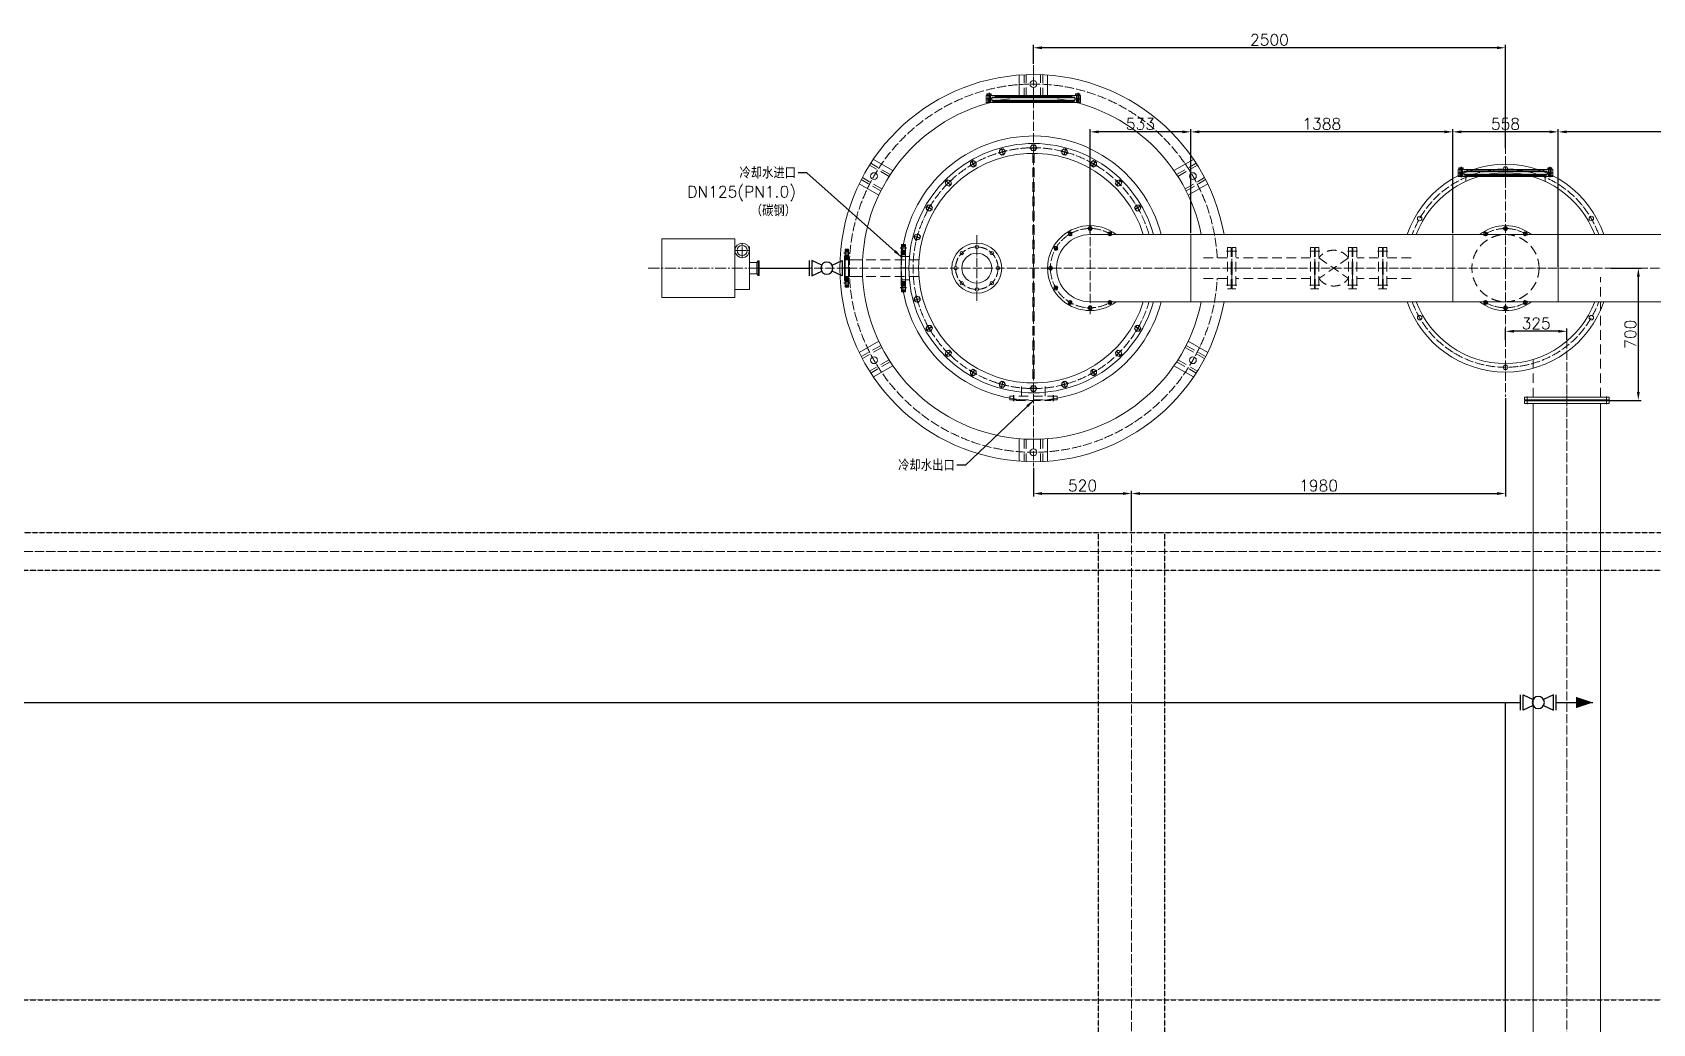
# Model space of a CAD drawing. Header units: millimetres. Extents: x 12181 to 44419, y -180123 to -157321.
# Drawn here: x 23020 to 31601, y -174096 to -168847 of the extents above; entities that cross this region are included whole.
import ezdxf

# ---------------------------------------------------------------- set-up
doc = ezdxf.new("R2010")
doc.units = ezdxf.units.MM
doc.header["$LTSCALE"] = 2
doc.header["$MEASUREMENT"] = 0
for name, pattern in [('ACAD_ISO04W100', [30, 24, -3, 0, -3]), ('CENTER', [50.8, 31.75, -6.35, 6.35, -6.35]), ('CENTER2', [28.575, 19.05, -3.175, 3.175, -3.175]), ('DASHED', [0.75, 0.5, -0.25]), ('DASHEDX2', [38.1, 25.4, -12.7]), ('DIVIDE2', [15.875, 6.35, -3.175, 0, -3.175, 0, -3.175])]:
    doc.linetypes.add(name, pattern=pattern)
doc.layers.get('0').update_dxf_attribs({"lineweight": 20})
for name, color, linetype, lineweight in [('1', 1, 'Continuous', 9), ('中心线', 1, 'CENTER2', 13), ('中心线层', 1, 'ACAD_ISO04W100', 9), ('尺寸线层', 3, 'Continuous', 13), ('工艺线', 4, 'Continuous', 30), ('细实线', 8, 'Continuous', 13), ('虚线', 142, 'DASHEDX2', 13)]:
    doc.layers.add(name, color=color, linetype=linetype, lineweight=lineweight)
for name, color, linetype in [('2', 2, 'DASHED'), ('3', 3, 'CENTER'), ('P-FITT', 7, 'Continuous'), ('PIPE1', 1, 'Continuous'), ('PIPING1', 7, 'Continuous'), ('平台', 252, 'DIVIDE2')]:
    doc.layers.add(name, color=color, linetype=linetype)
doc.layers.get('PIPING1').off()
doc.styles.get("Standard").update_dxf_attribs({"font": 'txt.shx', "bigfont": 'hztxt.shx'})
doc.dimstyles.new('总装图', dxfattribs={"dimscale": 1.5, "dimtxt": 40, "dimasz": 30, "dimexe": 10, "dimexo": 5, "dimgap": 8, "dimtad": 1, "dimdec": 0, "dimtxsty": 'Standard', "dimcen": 2.5, "dimadec": 0, "dimazin": 0, "dimtfac": 1, "dimtdec": 0, "dimtmove": 0, "dimatfit": 3, "dimfxl": 1, "dimarcsym": 0})
pattern_1 = [(135, (1434.5051, 121861.4781), (-0.4419417382, -0.4419417382), []), (225, (1434.5051, 121861.4781), (0.4419417382, -0.4419417382), [])]
pattern_2 = [(45, (0, 0), (-2.82842712, 2.82842712), [])]

# ---------------------------------------------------------------- blocks, each defined once
blk = doc.blocks.new('A$C7E2A687A')
at = {"layer": '中心线层'}
for p, q in [((12900, -5225), (12900, 0)), ((0, -100), (18900, -100))]:
    blk.add_line(p, q, dxfattribs=at)
at = {"layer": '平台', "ltscale": 0.1}
for p, q in [((100, 0), (18900, 0)), ((12725, -5225), (12725, 0)), ((13075, -5225), (13075, 0)), ((0, -200), (18900, -200)), ((0, -2475), (18900, -2475))]:
    blk.add_line(p, q, dxfattribs=at)
blk = doc.blocks.new('*D2199')
at = {"layer": 'Defpoints', "color": 0}
for p in [(28321.5, -168928.7), (28321.5, -169020.6), (30821.5, -169467.9)]:
    blk.add_point(p, dxfattribs=at)
at = {"layer": '尺寸线层', "color": 0, "lineweight": -2}
for p, q in [((28321.5, -169013.1), (28321.5, -168913.7)), ((30776.5, -168928.7), (28366.5, -168928.7)), ((30821.5, -169460.4), (30821.5, -168913.7))]:
    blk.add_line(p, q, dxfattribs=at)
at = {"layer": '尺寸线层', "color": 0}
for points in [[(28366.5, -168921.2), (28366.5, -168936.2), (28321.5, -168928.7)], [(30776.5, -168921.2), (30776.5, -168936.2), (30821.5, -168928.7)]]:
    blk.add_solid(points, dxfattribs=at)
at = {"layer": '尺寸线层', "color": 0, "insert": (29571.5, -168886.7), "char_height": 60, "attachment_point": 5}
blk.add_mtext('2500', dxfattribs=at)
blk = doc.blocks.new('ARRAY')
at = {"layer": 'PIPE1'}
blk.add_solid([(0, 0), (-1, -3), (1, -3)], dxfattribs=at)
blk = doc.blocks.new('ARRAYR')
at = {"layer": 'PIPING1', "rotation": 270}
blk.add_blockref('ARRAY', (0, 0), dxfattribs=at)
blk = doc.blocks.new('ARROWR')
at = {"layer": 'PIPING1'}
blk.add_blockref('ARRAYR', (0.12, -0.03), dxfattribs=at)
blk = doc.blocks.new('A$C418601B7')
at = {"layer": 'P-FITT', "color": 7}
for p, q in [((-2.35, 1), (-2.35, -1)), ((-2, 1), (-2, -1)), ((-0.69, 0.41), (-2, 1)), ((0.69, 0.41), (2, 1)), ((2, 1), (2, -1)), ((2.35, 1), (2.35, -1)), ((-2, -1), (-0.69, -0.41)), ((2, -1), (0.69, -0.41))]:
    blk.add_line(p, q, dxfattribs=at)
blk.add_circle((0, 0), 0.8, dxfattribs=at)
blk = doc.blocks.new('A$C082A5A86')
at = {"layer": '工艺线', "xscale": 40, "yscale": 40, "zscale": 40}
blk.add_blockref('A$C418601B7', (-93.8, 0), dxfattribs=at)
blk = doc.blocks.new('*U1886', base_point=(600, 295.1))
at = {"color": 7}
for p, q in [((591, 300.3), (600, 305.5)), ((591, 300.3), (591, 289.9)), ((591, 289.9), (600, 284.7)), ((609, 300.3), (600, 305.5)), ((609, 289.9), (600, 284.7)), ((609, 300.3), (609, 289.9))]:
    blk.add_line(p, q, dxfattribs=at)
blk.add_circle((600, 295.1), 9, dxfattribs=at)
at = {"layer": '3', "color": 3}
for p, q in [((588, 295.1), (612, 295.1)), ((600, 308.5), (600, 281.7))]:
    blk.add_line(p, q, dxfattribs=at)
blk = doc.blocks.new('*D2150')
at = {"layer": 'Defpoints', "color": 0}
for p in [(31371.5, -170095.6), (31525.2, -170095.6), (31347.5, -170795.6)]:
    blk.add_point(p, dxfattribs=at)
at = {"layer": '尺寸线层', "color": 0, "lineweight": -2}
for p, q in [((31379, -170095.6), (31540.2, -170095.6)), ((31525.2, -170750.6), (31525.2, -170140.6)), ((31355, -170795.6), (31540.2, -170795.6))]:
    blk.add_line(p, q, dxfattribs=at)
at = {"layer": '尺寸线层', "color": 0}
for points in [[(31517.7, -170140.6), (31532.7, -170140.6), (31525.2, -170095.6)], [(31517.7, -170750.6), (31532.7, -170750.6), (31525.2, -170795.6)]]:
    blk.add_solid(points, dxfattribs=at)
at = {"layer": '尺寸线层', "color": 0, "insert": (31483.2, -170445.6), "char_height": 60, "attachment_point": 5, "rotation": 90}
blk.add_mtext('700', dxfattribs=at)
blk = doc.blocks.new('*U1981', base_point=(-70.7, 734.2))
at = {"color": 7}
for p, q in [((-78.6, 745.6), (-79.5, 744.1)), ((-79.5, 744.1), (-79.5, 724.3)), ((-78.6, 722.8), (-79.5, 724.3)), ((-70.7, 745.6), (-78.6, 745.6)), ((-70.7, 739.9), (-78.6, 739.9)), ((-70.7, 728.5), (-78.6, 728.5)), ((-70.7, 722.8), (-78.6, 722.8)), ((-70.7, 745.6), (-70.7, 722.8)), ((-70.7, 741.2), (-37.7, 741.2)), ((-70.7, 734.2), (-70.7, 734.2)), ((-70.7, 734.2), (-70.7, 734.2)), ((-70.7, 734.2), (-70.7, 734.2)), ((-70.7, 727.2), (-37.7, 727.2)), ((-55.7, 741.2), (-55.7, 727.2)), ((-37.7, 741.2), (-37.7, 727.2)), ((-37.7, 741.2), (-35.7, 739.2)), ((-35.7, 729.2), (-37.7, 727.2)), ((-35.7, 739.2), (-35.7, 729.2))]:
    blk.add_line(p, q, dxfattribs=at)
for centre, radius, start, end in [((-74.4, 742.8), 5.04, 154.38432, 214.38426), ((-60.6, 734.2), 18.8, 162.41205, 197.58795), ((-74.4, 725.7), 5.04, 145.61574, 205.61568)]:
    blk.add_arc(centre, radius, start, end, dxfattribs=at)
at = {"layer": '1', "color": 1}
for p, q in [((-55.7, 739.8), (-59.5, 741.2)), ((-55.7, 728.6), (-59.5, 727.2)), ((-55.7, 739.8), (-36.3, 739.8)), ((-55.7, 728.6), (-36.3, 728.6))]:
    blk.add_line(p, q, dxfattribs=at)
at = {"layer": '3', "color": 3, "ltscale": 2}
blk.add_line((-84.5, 734.2), (-30.7, 734.2), dxfattribs=at)
blk = doc.blocks.new('A$C649A0548')
at = {"layer": '细实线'}
h = blk.add_hatch(dxfattribs=at)
h.set_pattern_fill('ANSI37', color=256, scale=5, angle=90, style=0)
h.set_pattern_definition(pattern_1)
h.paths.add_polyline_path([(-200, -8), (-220, -8), (-220, -10.5), (-200, -10.5)])
h.paths.add_polyline_path([(220, -8), (200, -8), (200, -10.5), (220, -10.5)])
h = blk.add_hatch(dxfattribs=at)
h.set_pattern_fill('GRASS', color=256, scale=5, angle=90, style=0)
h.set_pattern_definition([(180, (1434.505, 121861.478), (-3.5355339, -3.5355339), [0.9375, -6.13356781]), (135, (1434.505, 121861.478), (-3.5355339, -3.5355339), [0.9375, -4.0625]), (225, (1434.505, 121861.478), (3.5355339, -3.5355339), [0.9375, -4.0625])])
h.paths.add_polyline_path([(0, -26.5), (0, -10.5), (-220, -10.5), (-220, -26.5)])
h.paths.add_polyline_path([(0, -10.5), (0, -26.5), (220, -26.5), (220, -10.5)])
h = blk.add_hatch(dxfattribs=at)
h.set_pattern_fill('ANSI37', color=256, scale=5, angle=90, style=0)
h.set_pattern_definition(pattern_1)
h.paths.add_polyline_path([(220, -26.5), (200, -26.5), (200, -29), (220, -29)])
h.paths.add_polyline_path([(-200, -26.5), (-220, -26.5), (-220, -29), (-200, -29)])
for p, q in [((0, 0), (-250, 0)), ((0, 0), (250, 0)), ((-250, 0), (-250, -18)), ((-250, -18), (-242, -18)), ((-250, -19), (-250, -37)), ((-250, -19), (-242, -19)), ((-250, -37), (-242, -37)), ((-241, -3), (-241, 0)), ((-229, -3), (-229, 0)), ((-228, -18), (-220, -18)), ((-228, -19), (-220, -19)), ((-228, -37), (0, -37)), ((-220, -29), (-220, -8)), ((-220, -8), (0, -8)), ((-220, -10.5), (0, -10.5)), ((-220, -26.5), (0, -26.5)), ((-220, -29), (0, -29)), ((-210, 0), (-210, -4)), ((-210, -4), (0, -4)), ((-206, -37), (-200, -31)), ((-200, -8), (-200, -4)), ((-200, -10.5), (-200, -8)), ((-200, -29), (-200, -26.5)), ((-200, -29), (-200, -31)), ((-200, -31), (0, -31)), ((210, -4), (0, -4)), ((220, -8), (0, -8)), ((220, -8), (0, -8)), ((220, -10.5), (0, -10.5)), ((220, -10.5), (0, -10.5)), ((220, -26.5), (0, -26.5)), ((220, -26.5), (0, -26.5)), ((220, -29), (0, -29)), ((220, -29), (0, -29)), ((200, -31), (0, -31)), ((228, -37), (0, -37)), ((200, -8), (200, -4)), ((200, -10.5), (200, -8)), ((200, -29), (200, -26.5)), ((200, -29), (200, -31)), ((206, -37), (200, -31)), ((210, 0), (210, -4)), ((220, -29), (220, -8)), ((228, -18), (220, -18)), ((228, -19), (220, -19)), ((229, -3), (229, 0)), ((241, -3), (241, 0)), ((250, -18), (242, -18)), ((250, -19), (242, -19)), ((250, -37), (242, -37)), ((250, 0), (250, -18)), ((250, -19), (250, -37))]:
    blk.add_line(p, q)
at = {"layer": '中心线层'}
blk.add_line((0, 10), (0, -43.6), dxfattribs=at)
at = {"layer": '细实线'}
for p, q in [((-242, -4), (-242, 0)), ((-228, -18), (-228, 0)), ((228, -18), (228, 0)), ((242, -4), (242, 0))]:
    blk.add_line(p, q, dxfattribs=at)
at = {"rotation": 90}
blk.add_blockref('*U1981', (-235, -37), dxfattribs=at)
at = {"xscale": -1, "rotation": 270}
blk.add_blockref('*U1981', (235, -37), dxfattribs=at)
blk = doc.blocks.new('*D2149')
at = {"layer": 'Defpoints', "color": 0}
for p in [(30821.5, -170430.1), (30821.5, -170482.1), (31146.5, -170482.1)]:
    blk.add_point(p, dxfattribs=at)
at = {"layer": '尺寸线层', "color": 0, "lineweight": -2}
for p, q in [((30821.5, -170474.6), (30821.5, -170415.1)), ((31146.5, -170474.6), (31146.5, -170415.1)), ((31101.5, -170430.1), (30866.5, -170430.1))]:
    blk.add_line(p, q, dxfattribs=at)
at = {"layer": '尺寸线层', "color": 0}
for points in [[(30866.5, -170422.6), (30866.5, -170437.6), (30821.5, -170430.1)], [(31101.5, -170422.6), (31101.5, -170437.6), (31146.5, -170430.1)]]:
    blk.add_solid(points, dxfattribs=at)
at = {"layer": '尺寸线层', "color": 0, "insert": (30984, -170388.1), "char_height": 60, "attachment_point": 5}
blk.add_mtext('325', dxfattribs=at)
blk = doc.blocks.new('A$C4BA47A06')
for p, q in [((-24, 164), (-44, 164)), ((-44, 164), (-44, -56)), ((-24, 164), (-24, 54)), ((-24, 132), (-22, 132)), ((-22, -24), (-22, 132)), ((-22, -24), (-22, 132)), ((-24, -56), (-24, 54)), ((-44, -56), (-24, -56)), ((-24, -24), (-22, -24))]:
    blk.add_line(p, q)
at = {"layer": '中心线层'}
for p, q in [((-49, 144), (-17, 144)), ((-49, -36), (-17, -36))]:
    blk.add_line(p, q, dxfattribs=at)
blk = doc.blocks.new('A$C6A160DEB')
for p, q in [((25.5, 73.2), (25.5, 0)), ((75.5, 73.2), (25.5, 73.2)), ((75.5, 100), (325.5, 100)), ((75.5, 100), (75.5, 0)), ((325.5, 100), (325.5, 0)), ((-8, 25.2), (-4, 25.2)), ((-8, 0), (-8, 25.2)), ((-8, 0), (-8, -25.2)), ((-4, -25.2), (-4, 25.2)), ((0, 19), (-4, 25.2)), ((0, 19), (0, -19.1)), ((0, 19), (25.5, 19)), ((25.5, -73.2), (25.5, 0)), ((75.5, 0), (75.5, -60.5)), ((325.5, -100), (325.5, 0)), ((-8, -25.2), (-4, -25.2)), ((0, -19.1), (-4, -25.2)), ((0, -19.1), (25.5, -19.1)), ((28.9, -73.2), (25.5, -73.2)), ((75.5, -60.5), (75.5, -100)), ((75.5, -100), (325.5, -100))]:
    blk.add_line(p, q)
for radius in [25, 17.5]:
    blk.add_circle((50.5, -60.5), radius)
at = {"layer": '中心线'}
for p, q in [((371.7, 0), (-40.3, 0)), ((50.5, -35.5), (50.5, -85.5)), ((75.5, -60.5), (25.5, -60.5))]:
    blk.add_line(p, q, dxfattribs=at)
blk = doc.blocks.new('*U2016', base_point=(600, 295.1))
at = {"color": 7}
for p, q in [((585, 303.7), (600, 312.4)), ((585, 303.7), (585, 286.4)), ((585, 286.4), (600, 277.7)), ((615, 303.7), (600, 312.4)), ((615, 286.4), (600, 277.7)), ((615, 303.7), (615, 286.4))]:
    blk.add_line(p, q, dxfattribs=at)
blk.add_circle((600, 295.1), 15, dxfattribs=at)
at = {"layer": '3', "color": 3}
for p, q in [((582, 295.1), (618, 295.1)), ((600, 315.4), (600, 274.7))]:
    blk.add_line(p, q, dxfattribs=at)
blk = doc.blocks.new('*U1979')
at = {"linetype": 'Continuous'}
h = blk.add_hatch(dxfattribs=at)
h.set_pattern_fill('U', color=1, scale=4, angle=45, style=0, pattern_type=0)
h.set_pattern_definition(pattern_2)
h.paths.add_polyline_path([(-5862.7, -150728), (-5873.7, -150728), (-5873.7, -150748), (-5862.7, -150748)])
h.paths.add_polyline_path([(-5819.5, -150728), (-5844.7, -150728), (-5844.7, -150748), (-5840.7, -150748), (-5840.7, -150750), (-5819.5, -150750)])
h.paths.add_polyline_path([(-5652.7, -150728), (-5678, -150728), (-5678, -150750), (-5656.7, -150750), (-5656.7, -150748), (-5652.7, -150748)])
h.paths.add_polyline_path([(-5623.7, -150728), (-5634.7, -150728), (-5634.7, -150748), (-5623.7, -150748)])
blk = doc.blocks.new('*U1978', base_point=(36.4, 0))
at = {"color": 7}
for p, q in [((161.4, 22), (-88.6, 22)), ((-88.6, 22), (-88.6, 2)), ((-88.6, 2), (-55.6, 2)), ((-77.6, 22), (-77.6, 2)), ((-59.6, 22), (-59.6, 2)), ((-55.6, 2), (-55.6, 0)), ((-55.6, 0), (128.4, 0)), ((-34.3, 22), (-34.3, 0)), ((107.2, 22), (107.2, 0)), ((161.4, 2), (128.4, 2)), ((128.4, 2), (128.4, 0)), ((132.4, 22), (132.4, 2)), ((150.4, 22), (150.4, 2)), ((161.4, 2), (161.4, 22))]:
    blk.add_line(p, q, dxfattribs=at)
at = {"layer": '3', "color": 3}
for p, q in [((-68.6, 27), (-68.6, -5)), ((36.4, 27), (36.4, -5)), ((141.4, 27), (141.4, -5))]:
    blk.add_line(p, q, dxfattribs=at)
at = {"color": 1, "linetype": 'Continuous'}
blk.add_blockref('*U1979', (5785.1, 150750), dxfattribs=at)
blk = doc.blocks.new('*U1865')
at = {"linetype": 'Continuous'}
h = blk.add_hatch(dxfattribs=at)
h.set_pattern_fill('U', color=1, scale=4, angle=45, style=0, pattern_type=0)
h.set_pattern_definition(pattern_2)
h.paths.add_polyline_path([(52333.6, -37927.9), (52322.6, -37927.9), (52322.6, -37945.9), (52333.6, -37945.9)])
h.paths.add_polyline_path([(52377.4, -37927.9), (52351.6, -37927.9), (52351.6, -37945.9), (52356.6, -37945.9), (52356.6, -37947.9), (52377.4, -37947.9)])
h.paths.add_polyline_path([(52493.6, -37927.9), (52467.9, -37927.9), (52467.9, -37947.9), (52488.6, -37947.9), (52488.6, -37945.9), (52493.6, -37945.9)])
h.paths.add_polyline_path([(52522.6, -37927.9), (52511.6, -37927.9), (52511.6, -37945.9), (52522.6, -37945.9)])
blk = doc.blocks.new('*U1866', base_point=(52422.6, -37947.9))
at = {"color": 7, "linetype": 'Continuous'}
for p, q in [((52522.6, -37927.9), (52322.6, -37927.9)), ((52322.6, -37927.9), (52322.6, -37945.9)), ((52322.6, -37945.9), (52356.6, -37945.9)), ((52333.6, -37927.9), (52333.6, -37945.9)), ((52351.6, -37927.9), (52351.6, -37945.9)), ((52356.6, -37945.9), (52356.6, -37947.9)), ((52356.6, -37947.9), (52488.6, -37947.9)), ((52377.4, -37927.9), (52377.4, -37947.9)), ((52467.9, -37927.9), (52467.9, -37947.9)), ((52522.6, -37945.9), (52488.6, -37945.9)), ((52488.6, -37945.9), (52488.6, -37947.9)), ((52493.6, -37927.9), (52493.6, -37945.9)), ((52511.6, -37927.9), (52511.6, -37945.9)), ((52522.6, -37945.9), (52522.6, -37927.9))]:
    blk.add_line(p, q, dxfattribs=at)
at = {"layer": '3', "color": 3, "linetype": 'Continuous'}
for p, q in [((52342.6, -37922.9), (52342.6, -37952.9)), ((52422.6, -37922.9), (52422.6, -37952.9)), ((52502.6, -37922.9), (52502.6, -37952.9))]:
    blk.add_line(p, q, dxfattribs=at)
at = {"color": 1, "linetype": 'Continuous'}
blk.add_blockref('*U1865', (0, 0), dxfattribs=at)
blk = doc.blocks.new('*D2331')
at = {"layer": 'Defpoints', "color": 0}
for p in [(31100.5, -169373.9), (31100.5, -170095.6), (32898.5, -170095.6)]:
    blk.add_point(p, dxfattribs=at)
at = {"layer": '尺寸线层', "color": 0, "lineweight": -2}
for p, q in [((31100.5, -170088.1), (31100.5, -169358.9)), ((32853.5, -169373.9), (31145.5, -169373.9)), ((32898.5, -170088.1), (32898.5, -169358.9))]:
    blk.add_line(p, q, dxfattribs=at)
at = {"layer": '尺寸线层', "color": 0}
for points in [[(31145.5, -169366.4), (31145.5, -169381.4), (31100.5, -169373.9)], [(32853.5, -169366.4), (32853.5, -169381.4), (32898.5, -169373.9)]]:
    blk.add_solid(points, dxfattribs=at)
at = {"layer": '尺寸线层', "color": 0, "insert": (31999.5, -169331.9), "char_height": 60, "attachment_point": 5}
blk.add_mtext('1798', dxfattribs=at)
blk = doc.blocks.new('*D2332')
at = {"layer": 'Defpoints', "color": 0}
for p in [(30542.5, -169373.9), (30542.5, -169917.8), (31100.5, -170095.6)]:
    blk.add_point(p, dxfattribs=at)
at = {"layer": '尺寸线层', "color": 0, "lineweight": -2}
for p, q in [((30542.5, -169910.3), (30542.5, -169358.9)), ((31055.5, -169373.9), (30587.5, -169373.9)), ((31100.5, -170088.1), (31100.5, -169358.9))]:
    blk.add_line(p, q, dxfattribs=at)
at = {"layer": '尺寸线层', "color": 0}
for points in [[(30587.5, -169366.4), (30587.5, -169381.4), (30542.5, -169373.9)], [(31055.5, -169366.4), (31055.5, -169381.4), (31100.5, -169373.9)]]:
    blk.add_solid(points, dxfattribs=at)
at = {"layer": '尺寸线层', "color": 0, "insert": (30821.5, -169331.9), "char_height": 60, "attachment_point": 5}
blk.add_mtext('558', dxfattribs=at)
blk = doc.blocks.new('*D2333')
at = {"layer": 'Defpoints', "color": 0}
for p in [(29154.5, -169373.9), (29154.5, -169917.8), (30542.5, -169917.8)]:
    blk.add_point(p, dxfattribs=at)
at = {"layer": '尺寸线层', "color": 0, "lineweight": -2}
for p, q in [((29154.5, -169910.3), (29154.5, -169358.9)), ((30497.5, -169373.9), (29199.5, -169373.9)), ((30542.5, -169910.3), (30542.5, -169358.9))]:
    blk.add_line(p, q, dxfattribs=at)
at = {"layer": '尺寸线层', "color": 0}
for points in [[(29199.5, -169366.4), (29199.5, -169381.4), (29154.5, -169373.9)], [(30497.5, -169366.4), (30497.5, -169381.4), (30542.5, -169373.9)]]:
    blk.add_solid(points, dxfattribs=at)
at = {"layer": '尺寸线层', "color": 0, "insert": (29848.5, -169331.9), "char_height": 60, "attachment_point": 5}
blk.add_mtext('1388', dxfattribs=at)
blk = doc.blocks.new('*D2334')
at = {"layer": 'Defpoints', "color": 0}
for p in [(28621.5, -169373.9), (28621.5, -169917.8), (29154.5, -169917.8)]:
    blk.add_point(p, dxfattribs=at)
at = {"layer": '尺寸线层', "color": 0, "lineweight": -2}
for p, q in [((28621.5, -169910.3), (28621.5, -169358.9)), ((29109.5, -169373.9), (28666.5, -169373.9)), ((29154.5, -169910.3), (29154.5, -169358.9))]:
    blk.add_line(p, q, dxfattribs=at)
at = {"layer": '尺寸线层', "color": 0}
for points in [[(28666.5, -169366.4), (28666.5, -169381.4), (28621.5, -169373.9)], [(29109.5, -169366.4), (29109.5, -169381.4), (29154.5, -169373.9)]]:
    blk.add_solid(points, dxfattribs=at)
at = {"layer": '尺寸线层', "color": 0, "insert": (28888, -169331.9), "char_height": 60, "attachment_point": 5}
blk.add_mtext('533', dxfattribs=at)
blk = doc.blocks.new('*D2335')
at = {"layer": 'Defpoints', "color": 0}
for p in [(28321.5, -171145), (28841.5, -171289), (28841.5, -171495.6)]:
    blk.add_point(p, dxfattribs=at)
at = {"layer": '尺寸线层', "color": 0, "lineweight": -2}
for p, q in [((28321.5, -171152.5), (28321.5, -171304)), ((28841.5, -171488.1), (28841.5, -171274)), ((28366.5, -171289), (28796.5, -171289))]:
    blk.add_line(p, q, dxfattribs=at)
at = {"layer": '尺寸线层', "color": 0}
for points in [[(28366.5, -171281.5), (28366.5, -171296.5), (28321.5, -171289)], [(28796.5, -171281.5), (28796.5, -171296.5), (28841.5, -171289)]]:
    blk.add_solid(points, dxfattribs=at)
at = {"layer": '尺寸线层', "color": 0, "insert": (28581.5, -171247), "char_height": 60, "attachment_point": 5}
blk.add_mtext('520', dxfattribs=at)
blk = doc.blocks.new('*D2336')
at = {"layer": 'Defpoints', "color": 0}
for p in [(30821.5, -170776.7), (30821.5, -171289), (28841.5, -171495.6)]:
    blk.add_point(p, dxfattribs=at)
at = {"layer": '尺寸线层', "color": 0, "lineweight": -2}
for p, q in [((30821.5, -170784.2), (30821.5, -171304)), ((28841.5, -171488.1), (28841.5, -171274)), ((28886.5, -171289), (30776.5, -171289))]:
    blk.add_line(p, q, dxfattribs=at)
at = {"layer": '尺寸线层', "color": 0}
for points in [[(28886.5, -171281.5), (28886.5, -171296.5), (28841.5, -171289)], [(30776.5, -171281.5), (30776.5, -171296.5), (30821.5, -171289)]]:
    blk.add_solid(points, dxfattribs=at)
at = {"layer": '尺寸线层', "color": 0, "insert": (29831.5, -171247), "char_height": 60, "attachment_point": 5}
blk.add_mtext('1980', dxfattribs=at)

msp = doc.modelspace()

# ---------------------------------------------------------------- linework, layer by layer
for p, q in [((28246.5, -169192.7), (28246.5, -169073.3)), ((28396.5, -169192.7), (28396.5, -169073.3)), ((27577.1, -169579.2), (27473.7, -169519.5)), ((29065.9, -169579.2), (29169.3, -169519.5)), ((30611.5, -169610.6), (30611.5, -169636.3)), ((31031.5, -169610.6), (31031.5, -169636.3)), ((27502.1, -169709.1), (27398.7, -169649.4)), ((29140.9, -169709.1), (29244.3, -169649.4)), ((29154.5, -169917.8), (28621.5, -169917.8)), ((29154.5, -169917.8), (29154.5, -170273.4)), ((29154.5, -169917.8), (30542.5, -169917.8)), ((30542.5, -169917.8), (32898.5, -169917.8)), ((30542.5, -169917.8), (30542.5, -170273.4)), ((31100.5, -169917.8), (31100.5, -170273.4)), ((27416.6, -170051.1), (27321.5, -170051.1)), ((27621.5, -170033.1), (27664.5, -170033.1)), ((27416.6, -170140.1), (27321.5, -170140.1)), ((27621.5, -170158.1), (27664.5, -170158.1)), ((29154.5, -170273.4), (28621.5, -170273.4)), ((30542.5, -170273.4), (29154.5, -170273.4)), ((32898.5, -170273.4), (30542.5, -170273.4)), ((27502.1, -170482.1), (27398.7, -170541.8)), ((29140.9, -170482.1), (29244.3, -170541.8)), ((27577.1, -170612), (27473.7, -170671.7)), ((29065.9, -170612), (29169.3, -170671.7)), ((31146.5, -170779.6), (30921.6, -170779.6)), ((30921.6, -170793.6), (30921.6, -170779.6)), ((31146.5, -170793.6), (30921.6, -170793.6)), ((31146.5, -170797.6), (30921.6, -170797.6)), ((30921.6, -170797.6), (30921.6, -170811.6)), ((31146.5, -170811.6), (30921.6, -170811.6)), ((30941.5, -170779.6), (31146.5, -170779.6)), ((30941.5, -170811.6), (31146.5, -170811.6)), ((30943.6, -170793.6), (30945.6, -170795.6)), ((30943.6, -170797.6), (30945.6, -170795.6)), ((31146.5, -170795.6), (30945.6, -170795.6)), ((31146.5, -170795.6), (30945.6, -170795.6)), ((30968.7, -174239.6), (30968.7, -170811.6)), ((31146.5, -170779.6), (31371.5, -170779.6)), ((31351.5, -170779.6), (31146.5, -170779.6)), ((31146.5, -170793.6), (31371.5, -170793.6)), ((31146.5, -170795.6), (31347.5, -170795.6)), ((31146.5, -170795.6), (31347.5, -170795.6)), ((31146.5, -170797.6), (31371.5, -170797.6)), ((31146.5, -170811.6), (31371.5, -170811.6)), ((31351.5, -170811.6), (31146.5, -170811.6)), ((31324.3, -174239.6), (31324.3, -170811.6)), ((31349.5, -170793.6), (31347.5, -170795.6)), ((31349.5, -170797.6), (31347.5, -170795.6)), ((31371.5, -170793.6), (31371.5, -170779.6)), ((31371.5, -170797.6), (31371.5, -170811.6)), ((28246.5, -170998.5), (28246.5, -171117.8)), ((28396.5, -170998.5), (28396.5, -171117.8))]:
    msp.add_line(p, q)
for centre, radius in [((28321.5, -169120.6), 18), ((30821.5, -169570.6), 12), ((27477.1, -169608.1), 18), ((29165.9, -169608.1), 18), ((30366.9, -169833.1), 12), ((31276.2, -169833.1), 12), ((28021.5, -170095.6), 132.5), ((28021.5, -169983.1), 9), ((27942, -170016), 9), ((28021.5, -170095.6), 79.5), ((28101.1, -170016), 9), ((27909, -170095.6), 9), ((28134, -170095.6), 9), ((27942, -170175.1), 9), ((28021.5, -170208.1), 9), ((28101.1, -170175.1), 9), ((30366.9, -170358.1), 12), ((31276.2, -170358.1), 12), ((27477.1, -170583.1), 18), ((29165.9, -170583.1), 18), ((30821.5, -170620.6), 12), ((28321.5, -171070.6), 18)]:
    msp.add_circle(centre, radius)
for centre, radius, start, end in [((28321.5, -170095.6), 1025, 9.98925, 350.01075), ((28321.5, -170095.6), 906, 97.93034, 180), ((28321.5, -170095.6), 906, 11.31759, 82.06966), ((28321.5, -170095.6), 700, 14.71434, 345.28566), ((28321.5, -170095.6), 660, 15.62821, 344.37179), ((30821.5, -170095.6), 550, 18.86096, 161.13904), ((30821.5, -170095.6), 505, 20.61454, 159.38546), ((28621.5, -170095.6), 225, 52.21602, 307.78398), ((30821.5, -170095.6), 225, 52.21602, 127.78398), ((28621.5, -170095.6), 177.8, 90, 270), ((28321.5, -170095.6), 906, 180, 348.68241), ((30821.5, -170095.6), 550, 198.86096, 341.13904), ((30821.5, -170095.6), 505, 200.61454, 339.38546), ((30821.5, -170095.6), 225, 232.21602, 307.78398)]:
    msp.add_arc(centre, radius, start, end)
at = {"color": 0}
msp.add_arc((28321.5, -170095.6), 608, 17.00374, 342.99626, dxfattribs=at)
at = {"layer": '3', "color": 3}
for p, q in [((28216.5, -170768.6), (28216.5, -170800.6)), ((28426.5, -170768.6), (28426.5, -170800.6))]:
    msp.add_line(p, q, dxfattribs=at)
at = {"layer": '中心线层'}
for p, q in [((28321.5, -169020.6), (28321.5, -171145)), ((30821.5, -169382.4), (30821.5, -170776.7)), ((28621.5, -169870.6), (28621.5, -170341.9)), ((28021.5, -169920.6), (28021.5, -170277.5)), ((29431.1, -170095.6), (27128.3, -170095.6)), ((27621.5, -170095.6), (27721.5, -170095.6)), ((28420.6, -170095.6), (28422.1, -170095.6)), ((32898.5, -170095.6), (29431.1, -170095.6)), ((31146.5, -175209.2), (31146.5, -170482.1)), ((30936.6, -170797), (30936.6, -170775.2)), ((30936.6, -170794.1), (30936.6, -170816)), ((31146.5, -170804.7), (31146.5, -170764.3)), ((31146.5, -170804.7), (31146.5, -170764.3)), ((31146.5, -170804.7), (31146.5, -170764.3)), ((31146.5, -170804.7), (31146.5, -170764.3)), ((31146.5, -170804.7), (31146.5, -170764.3)), ((31146.5, -170804.7), (31146.5, -170764.3)), ((31146.5, -170804.7), (31146.5, -170764.3)), ((31146.5, -170804.7), (31146.5, -170764.3)), ((31146.5, -170786.5), (31146.5, -170826.9)), ((31146.5, -170786.5), (31146.5, -170826.9)), ((31146.5, -170786.5), (31146.5, -170826.9)), ((31146.5, -170786.5), (31146.5, -170826.9)), ((31146.5, -170786.5), (31146.5, -170826.9)), ((31146.5, -170786.5), (31146.5, -170826.9)), ((31146.5, -170786.5), (31146.5, -170826.9)), ((31146.5, -170786.5), (31146.5, -170826.9)), ((31356.5, -170797), (31356.5, -170775.2)), ((31356.5, -170794.1), (31356.5, -170816))]:
    msp.add_line(p, q, dxfattribs=at)
msp.add_circle((28021.5, -170095.6), 112.5, dxfattribs=at)
for centre, radius, start, end in [((28321.5, -170095.6), 975, 3.17493, 356.82507), ((28321.5, -170095.6), 637.5, 16.19468, 343.80532), ((30821.5, -170095.6), 525, 19.79566, 160.20434), ((28621.5, -170095.6), 210, 57.86383, 176.74323), ((30821.5, -170095.6), 210, 57.86383, 122.13617), ((28621.5, -170095.6), 210, 183.25677, 302.13617), ((30821.5, -170095.6), 525, 199.79566, 340.20434), ((30821.5, -170095.6), 210, 237.86383, 302.13617)]:
    msp.add_arc(centre, radius, start, end, dxfattribs=at)
at = {"layer": '工艺线'}
for p, q in [((26869.7, -170095.6), (27133.9, -170095.6)), ((21491.5, -172395.6), (30901.5, -172395.6)), ((30821.5, -175055.6), (30821.5, -172395.6)), ((31089.2, -172395.6), (31284.7, -172395.6))]:
    msp.add_line(p, q, dxfattribs=at)
at = {"layer": '虚线'}
for p, q in [((28271.5, -169191), (28271.5, -169071.8)), ((28283.5, -169190.4), (28283.5, -169071.3)), ((28359.5, -169190.4), (28359.5, -169071.3)), ((28371.5, -169191), (28371.5, -169071.8)), ((27556.6, -169610.1), (27453.5, -169550.5)), ((27563.1, -169600), (27459.9, -169540.4)), ((28317.5, -169487.6), (28317.5, -170703.6)), ((28325.5, -169487.6), (28325.5, -170703.6)), ((29079.9, -169600), (29183.1, -169540.4)), ((29086.5, -169610.1), (29189.6, -169550.5)), ((27513.1, -169686.6), (27409.9, -169627)), ((27518.6, -169675.9), (27415.5, -169616.3)), ((29124.5, -169675.9), (29227.6, -169616.3)), ((29129.9, -169686.6), (29233.1, -169627)), ((27715.2, -170051.1), (27416.6, -170051.1)), ((29349.5, -170041.6), (29221.5, -170041.6)), ((29789.5, -170041.6), (29393.5, -170041.6)), ((29833.5, -170041.6), (29989.5, -170149.6)), ((29989.5, -170041.6), (29833.5, -170149.6)), ((30149.5, -170041.6), (30033.5, -170041.6)), ((30321.5, -170041.6), (30193.5, -170041.6)), ((27715.2, -170140.1), (27416.6, -170140.1)), ((29349.5, -170149.6), (29221.5, -170149.6)), ((29789.5, -170149.6), (29393.5, -170149.6)), ((30149.5, -170149.6), (30033.5, -170149.6)), ((30321.5, -170149.6), (30193.5, -170149.6)), ((31324.3, -170779.6), (31324.3, -170142.7)), ((27513.1, -170504.6), (27409.9, -170564.2)), ((27518.6, -170515.3), (27415.5, -170574.8)), ((27556.6, -170581.1), (27453.5, -170640.6)), ((29086.5, -170581.1), (29189.6, -170640.6)), ((29124.5, -170515.3), (29227.6, -170574.8)), ((29129.9, -170504.6), (29233.1, -170564.2)), ((30968.7, -170779.6), (30968.7, -170578.7)), ((27563.1, -170591.2), (27459.9, -170650.8)), ((29079.9, -170591.2), (29183.1, -170650.8)), ((28259, -170773.6), (28259, -170698.7)), ((28384, -170773.6), (28384, -170698.7)), ((28196.5, -170773.6), (28196.5, -170793.6)), ((28446.5, -170773.6), (28196.5, -170773.6)), ((28196.5, -170793.6), (28229.5, -170793.6)), ((28446.5, -170793.6), (28229.5, -170793.6)), ((28229.5, -170793.6), (28229.5, -170795.6)), ((28229.5, -170795.6), (28413.5, -170795.6)), ((28413.5, -170793.6), (28413.5, -170795.6)), ((28446.5, -170793.6), (28446.5, -170773.6)), ((28271.5, -171000.2), (28271.5, -171119.4)), ((28283.5, -171000.8), (28283.5, -171119.9)), ((28359.5, -171000.8), (28359.5, -171119.9)), ((28371.5, -171000.2), (28371.5, -171119.4))]:
    msp.add_line(p, q, dxfattribs=at)
msp.add_circle((30821.5, -170095.6), 177.8, dxfattribs=at)
for start, end in [(34.69515, 145.30485), (214.69515, 325.30485)]:
    msp.add_arc((29911.5, -170095.6), 94.9, start, end, dxfattribs=at)

# ---------------------------------------------------------------- block references
at = {"xscale": -1}
for name, p, rotation in [('A$C649A0548', (28321.5, -169218.5), 180), ('*U2016', (28156.5, -169479.8), 105.0000000000158), ('*U2016', (28321.5, -169458.1), 90.00000000001575), ('*U2016', (28321.5, -169458.1), 90.00000000001583), ('*U2016', (28486.5, -169479.8), 75.00000000001572), ('*U2016', (28002.8, -169543.5), 120.0000000000157), ('*U2016', (28640.3, -169543.5), 60.00000000001577), ('A$C649A0548', (30821.5, -169610.6), 180), ('*U2016', (27870.7, -169644.8), 135.0000000000157), ('*U2016', (28772.3, -169644.8), 45.00000000001575), ('*U2016', (27769.4, -169776.8), 150.0000000000157), ('*U2016', (28873.6, -169776.8), 30.00000000001572), ('*U1886', (30716.5, -169913.7), 119.9999999999995), ('*U1886', (30821.5, -169885.6), 89.99999999999928), ('*U1886', (30821.5, -169885.6), 89.99999999996882), ('*U1978', (27621.5, -170095.6), 270), ('*U2016', (27705.7, -169930.6), 165.0000000000159), ('*U2016', (27705.7, -170260.6), 195.0000000000159), ('*U2016', (27769.4, -170414.3), 210.0000000000157), ('*U2016', (28873.6, -170414.3), 330.0000000000157), ('*U2016', (27870.7, -170546.4), 225.0000000000158), ('*U2016', (28772.3, -170546.4), 315.0000000000157), ('*U2016', (28002.8, -170647.7), 240.0000000000158), ('*U2016', (28640.3, -170647.7), 300.0000000000157), ('*U2016', (28156.5, -170711.4), 255.0000000000158), ('*U2016', (28321.5, -170733.1), 270.0000000000156), ('*U2016', (28486.5, -170711.4), 285.0000000000156), ('A$C082A5A86', (31089.2, -172395.6), 180)]:
    msp.add_blockref(name, p, dxfattribs=dict(at, rotation=rotation))
for p, rotation in [((28516.5, -169913.7), 300.0000000000006), ((28621.5, -169885.6), 270.0000000000006), ((28726.5, -169913.7), 240.0000000000006), ((30821.5, -169885.6), 270.0000000000312), ((30926.5, -169913.7), 240.0000000000006), ((28439.7, -169990.6), 330.0000000000006), ((28439.7, -170200.6), 30.00000000000061), ((28516.5, -170277.4), 60.0000000000005), ((28621.5, -170305.6), 90.00000000000064), ((28726.5, -170277.4), 120.0000000000006), ((30716.5, -170277.4), 60.0000000000005), ((30821.5, -170305.6), 90.00000000000072), ((30926.5, -170277.4), 120.0000000000006)]:
    msp.add_blockref('*U1886', p, dxfattribs=dict(rotation=rotation))
at = {"xscale": 1.550107325764091, "yscale": 1.550107325764091, "zscale": 1.550107325764091, "rotation": 180}
msp.add_blockref('A$C6A160DEB', (26857.3, -170095.6), dxfattribs=at)
at = {"xscale": -1}
msp.add_blockref('A$C082A5A86', (27133.9, -170095.6), dxfattribs=at)
at = {"color": 1, "linetype": 'Continuous', "xscale": -1, "rotation": 270}
msp.add_blockref('*U1866', (27321.5, -170095.6), dxfattribs=at)
for name, p in [('*U1886', (28411.6, -170095.6)), ('A$C7E2A687A', (15941.5, -171495.6))]:
    msp.add_blockref(name, p)
at = {"layer": '2', "xscale": -30.00000000007906, "yscale": 30, "zscale": 30, "rotation": 179.9965004700896}
msp.add_blockref('ARROWR', (31281.2, -172396.4), dxfattribs=at)
at = {"layer": '虚线'}
for p in [(29393.5, -170149.6), (29833.5, -170149.6), (30033.5, -170149.6), (30193.5, -170149.6)]:
    msp.add_blockref('A$C4BA47A06', p, dxfattribs=at)
at = {"layer": '虚线', "xscale": -1}
for p in [(29349.5, -170149.6), (29789.5, -170149.6), (29989.5, -170149.6), (30149.5, -170149.6)]:
    msp.add_blockref('A$C4BA47A06', p, dxfattribs=at)

# ---------------------------------------------------------------- texts
at = {"layer": '尺寸线层', "char_height": 60}
for s, insert, attachment_point in [('冷却水进口\\PDN125(PN1.0){\\H0.8462x;\\P}（碳钢）', (27064.2, -169561), 3), ('冷却水出口', (27904.6, -171169.4), 9)]:
    msp.add_mtext(s, dxfattribs=dict(at, insert=insert, attachment_point=attachment_point))

# ---------------------------------------------------------------- dimensions: what is measured, and where the dimension line sits
at = {"layer": '尺寸线层'}
dim = msp.add_linear_dim(base=(28321.5, -168928.7), p1=(30821.5, -169467.9), p2=(28321.5, -169020.6), angle=180, dimstyle='总装图', override={"dimcen": 0, "dimtofl": 0}, dxfattribs=at)
dim.commit()
dim.dimension.update_dxf_attribs({"geometry": '*D2199', "text_midpoint": (29571.5, -168886.7)})
for base, p1, p2, override, picture, middle in [((28621.5, -169373.9), (29154.5, -169917.8), (28621.5, -169917.8), {"dimcen": 0, "dimtofl": 0, "dimtmove": 1}, '*D2334', (28888, -169331.9)), ((29154.5, -169373.9), (30542.5, -169917.8), (29154.5, -169917.8), {"dimcen": 0, "dimtofl": 0, "dimtmove": 1}, '*D2333', (29848.5, -169331.9)), ((30542.5, -169373.9), (31100.5, -170095.6), (30542.5, -169917.8), {"dimcen": 0, "dimtofl": 0, "dimtmove": 1}, '*D2332', (30821.5, -169331.9)), ((31100.5, -169373.9), (32898.5, -170095.6), (31100.5, -170095.6), {"dimcen": 0, "dimtofl": 0}, '*D2331', (31999.5, -169331.9)), ((30821.5, -171289), (28841.5, -171495.6), (30821.5, -170776.7), {"dimcen": 0, "dimtofl": 0}, '*D2336', (29831.5, -171247)), ((28841.5, -171289), (28321.5, -171145), (28841.5, -171495.6), {"dimcen": 0, "dimtofl": 0}, '*D2335', (28581.5, -171247))]:
    dim = msp.add_linear_dim(base=base, p1=p1, p2=p2, dimstyle='总装图', override=override, dxfattribs=at)
    dim.commit()
    dim.dimension.update_dxf_attribs({"geometry": picture, "text_midpoint": middle})
for base, p1, p2, angle, picture, middle in [((31525.2, -170095.6), (31347.5, -170795.6), (31371.5, -170095.6), 90, '*D2150', (31483.2, -170445.6)), ((30821.5, -170430.1), (31146.5, -170482.1), (30821.5, -170482.1), 0, '*D2149', (30984, -170388.1))]:
    dim = msp.add_linear_dim(base=base, p1=p1, p2=p2, angle=angle, dimstyle='总装图', dxfattribs=at)
    dim.commit()
    dim.dimension.update_dxf_attribs({"geometry": picture, "text_midpoint": middle})

# ---------------------------------------------------------------- leaders
at = {"layer": '尺寸线层', "annotation_type": 0, "has_hookline": 1, "hookline_direction": 1}
for points, text_width in [([(27621.5, -170035.6), (27121.2, -169591), (27076.2, -169591)], 570), ([(28321.5, -170795.6), (27961.6, -171139.4), (27916.6, -171139.4)], 295.7)]:
    msp.add_leader(points, dimstyle='总装图', override={"dimgap": 8, "dimtad": 0}, dxfattribs=dict(at, text_width=text_width))

doc.saveas('drawing.dxf')
